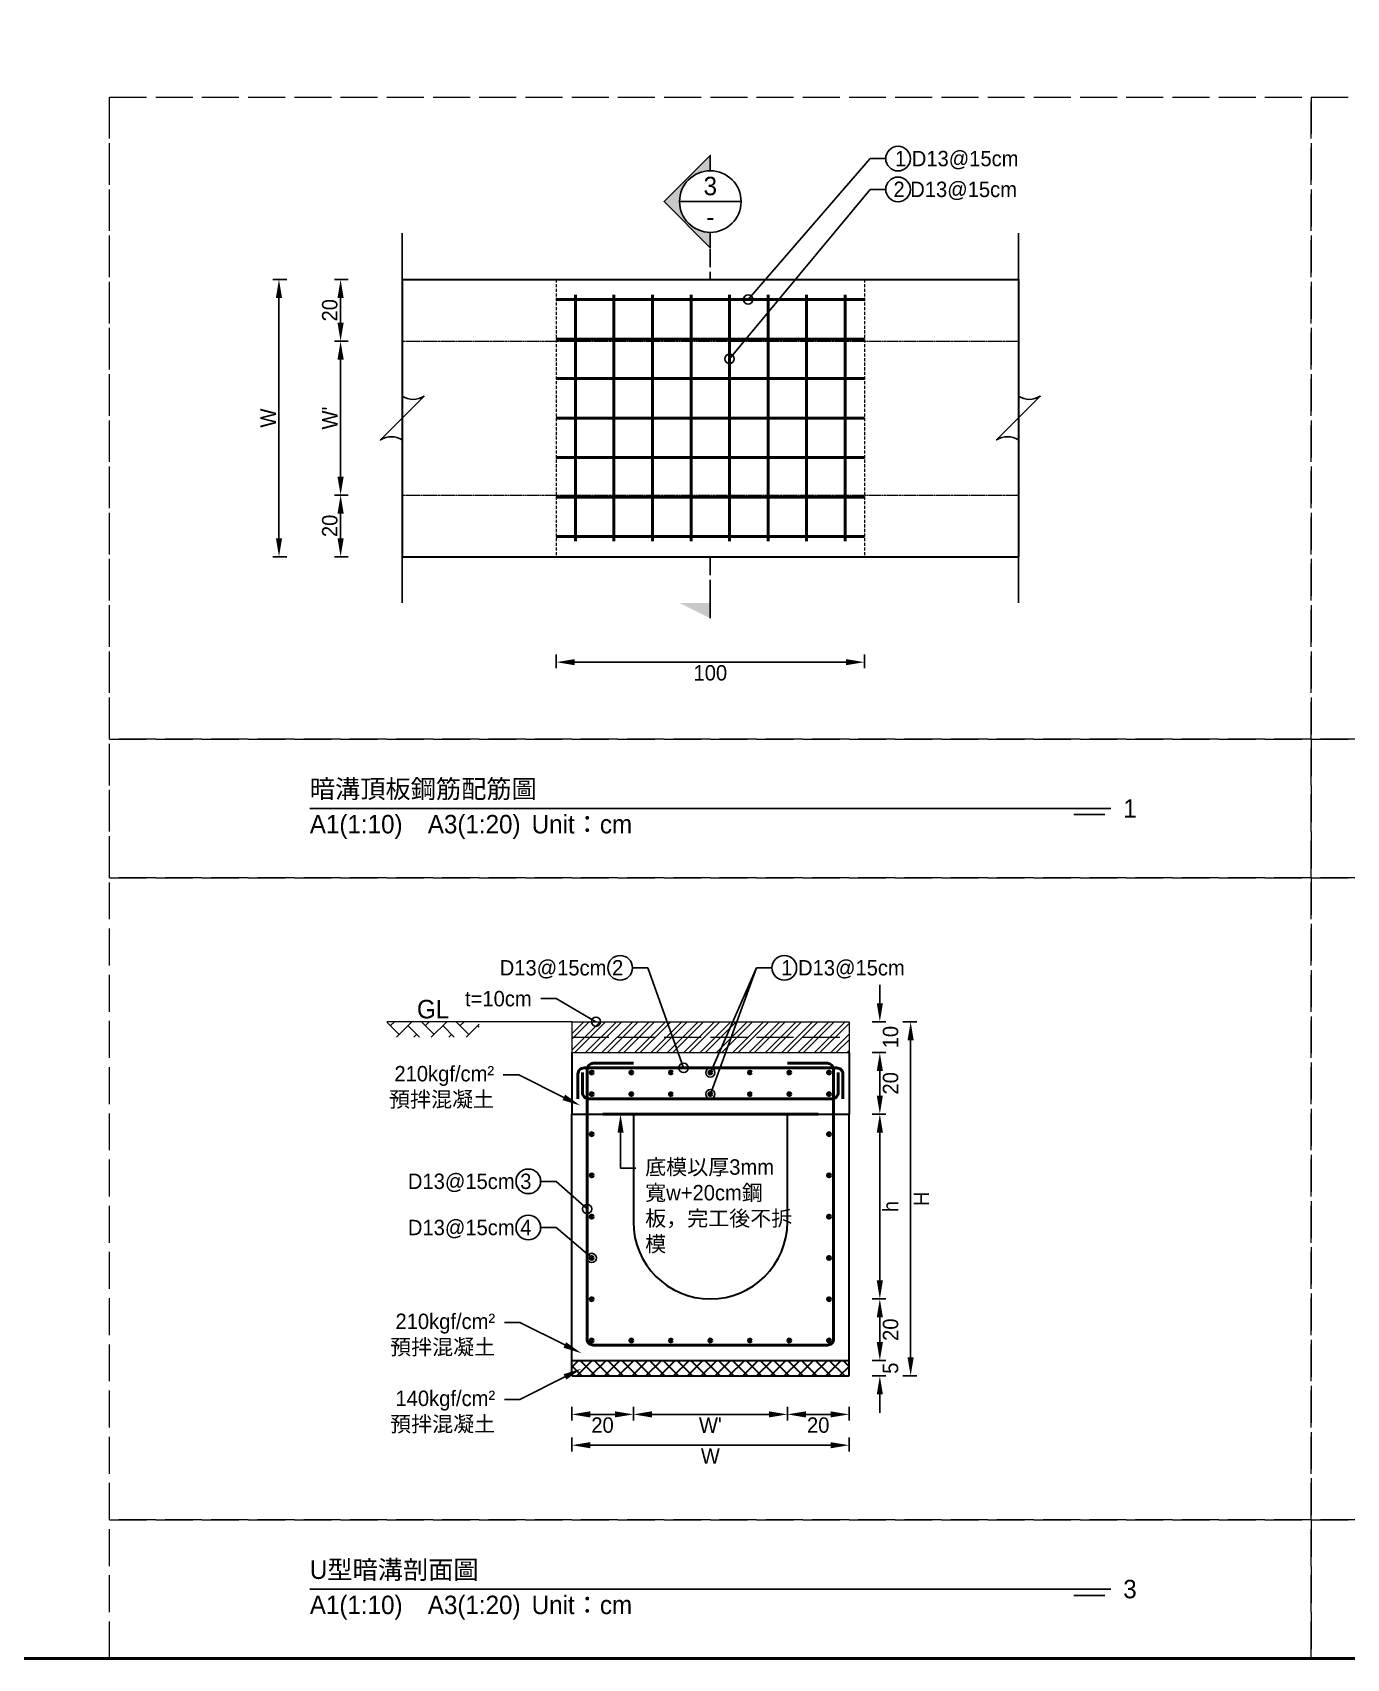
# Model space of a CAD drawing. Extents: x -3420 to 2030, y -3892 to 566.
# Drawn here: x -2565 to -2139, y -2528 to -2000 of the extents above; entities that cross this region are included whole.
import ezdxf
from ezdxf import colors
from ezdxf.entities.mleader import LeaderData, LeaderLine
from ezdxf.math import Vec2, Vec3

# ---------------------------------------------------------------- set-up
doc = ezdxf.new("R2010")
doc.units = 0
doc.header["$MEASUREMENT"] = 0
for name, pattern in [('ACAD_ISO02W100', [15, 12, -3]), ('DASHEDX2', [1.5, 1, -0.5]), ('HIDDEN', [0.375, 0.25, -0.125])]:
    doc.linetypes.add(name, pattern=pattern)
for name, color, linetype, lineweight in [('一、3.基本-變更', 1, 'Continuous', 50), ('二、1.繪圖-既有設施', 8, 'Continuous', 20), ('二、2.繪圖-施作項目', 181, 'Continuous', 30), ('二、4.繪圖-設計鋪面', 40, 'Continuous', 20), ('二、5.繪圖-鋼筋', 60, 'Continuous', 50), ('二、6.繪圖-其他施作項目', 35, 'Continuous', 30)]:
    doc.layers.add(name, color=color, linetype=linetype, lineweight=lineweight)
doc.layers.add('一、4.基本-隱藏', color=9, linetype='ACAD_ISO02W100', lineweight=20, plot=False)
doc.layers.add('三、3.文字-註解文字', color=2, linetype='Continuous')
doc.styles.add('次圖名(詳圖)', font='MS PGothic.ttf', dxfattribs={"height": 6})
doc.styles.add('註解文字(詳圖)', font='MS PGothic.ttf', dxfattribs={"height": 5})
doc.dimstyles.new('註解文字(詳圖)', dxfattribs={"dimtxt": 5, "dimasz": 6, "dimexe": 2, "dimexo": 5, "dimgap": 1, "dimtad": 2, "dimzin": 0, "dimdsep": 46, "dimtxsty": '註解文字(詳圖)', "dimcen": 0.1, "dimclrd": 144, "dimclre": 144, "dimclrt": 256, "dimadec": 0, "dimazin": 0, "dimtfac": 1, "dimtofl": 0, "dimtmove": 0, "dimatfit": 3, "dimfxlon": 1, "dimtolj": 1, "dimtzin": 0, "dimlwd": -1, "dimlwe": -1, "dimarcsym": 1})

# ---------------------------------------------------------------- blocks, each defined once
blk = doc.blocks.new('*D204')
at = {"layer": 'Defpoints', "color": 0, "transparency": 16777216}
for p in [(-2445.015, -2080.25), (-2465.015, -2100.25), (-2445.015, -2100.25)]:
    blk.add_point(p, dxfattribs=at)
at = {"layer": '三、3.文字-註解文字', "color": 144, "transparency": 16777216}
for p, q in [((-2462.515, -2080.25), (-2467.015, -2080.25)), ((-2465.015, -2086.25), (-2465.015, -2094.25)), ((-2462.515, -2100.25), (-2467.015, -2100.25))]:
    blk.add_line(p, q, dxfattribs=at)
for points in [[(-2466.015, -2086.25), (-2464.015, -2086.25), (-2465.015, -2080.25)], [(-2466.015, -2094.25), (-2464.015, -2094.25), (-2465.015, -2100.25)]]:
    blk.add_solid(points, dxfattribs=at)
at = {"layer": '三、3.文字-註解文字', "transparency": 16777216, "insert": (-2468.515, -2090.25), "char_height": 5, "attachment_point": 5, "rotation": 90, "style": '註解文字(詳圖)'}
blk.add_mtext('\\A1;20', dxfattribs=at)
blk = doc.blocks.new('*D205')
at = {"layer": 'Defpoints', "color": 0, "transparency": 16777216}
for p in [(-2445.015, -2100.25), (-2465.015, -2150.25), (-2445.015, -2150.25)]:
    blk.add_point(p, dxfattribs=at)
at = {"layer": '三、3.文字-註解文字', "color": 144, "transparency": 16777216}
for p, q in [((-2462.515, -2100.25), (-2467.015, -2100.25)), ((-2465.015, -2106.25), (-2465.015, -2144.25)), ((-2462.515, -2150.25), (-2467.015, -2150.25))]:
    blk.add_line(p, q, dxfattribs=at)
for points in [[(-2466.015, -2106.25), (-2464.015, -2106.25), (-2465.015, -2100.25)], [(-2466.015, -2144.25), (-2464.015, -2144.25), (-2465.015, -2150.25)]]:
    blk.add_solid(points, dxfattribs=at)
at = {"layer": '三、3.文字-註解文字', "transparency": 16777216, "insert": (-2468.515, -2125.25), "char_height": 5, "attachment_point": 5, "rotation": 90, "style": '註解文字(詳圖)'}
blk.add_mtext("\\A1;{\\fMS PGothic|b0|i0|c128|p34;W}'", dxfattribs=at)
blk = doc.blocks.new('*D206')
at = {"layer": 'Defpoints', "color": 0, "transparency": 16777216}
for p in [(-2445.015, -2150.25), (-2465.015, -2170.25), (-2445.015, -2170.25)]:
    blk.add_point(p, dxfattribs=at)
at = {"layer": '三、3.文字-註解文字', "color": 144, "transparency": 16777216}
for p, q in [((-2462.515, -2150.25), (-2467.015, -2150.25)), ((-2465.015, -2156.25), (-2465.015, -2164.25)), ((-2462.515, -2170.25), (-2467.015, -2170.25))]:
    blk.add_line(p, q, dxfattribs=at)
for points in [[(-2466.015, -2156.25), (-2464.015, -2156.25), (-2465.015, -2150.25)], [(-2466.015, -2164.25), (-2464.015, -2164.25), (-2465.015, -2170.25)]]:
    blk.add_solid(points, dxfattribs=at)
at = {"layer": '三、3.文字-註解文字', "transparency": 16777216, "insert": (-2468.515, -2160.25), "char_height": 5, "attachment_point": 5, "rotation": 90, "style": '註解文字(詳圖)'}
blk.add_mtext('\\A1;20', dxfattribs=at)
blk = doc.blocks.new('_Small')
at = {"color": 0, "linetype": 'ByBlock', "lineweight": -2}
blk.add_circle((0, 0), 0.25, dxfattribs=at)
blk = doc.blocks.new('*D207')
at = {"layer": 'Defpoints', "color": 0, "transparency": 16777216}
for p in [(-2395.015, -2170.25), (-2295.015, -2170.25), (-2295.015, -2204.5)]:
    blk.add_point(p, dxfattribs=at)
at = {"layer": '三、3.文字-註解文字', "color": 144, "transparency": 16777216}
for p, q in [((-2395.015, -2202), (-2395.015, -2206.5)), ((-2389.015, -2204.5), (-2301.015, -2204.5)), ((-2295.015, -2202), (-2295.015, -2206.5))]:
    blk.add_line(p, q, dxfattribs=at)
for points in [[(-2389.015, -2203.5), (-2389.015, -2205.5), (-2395.015, -2204.5)], [(-2301.015, -2203.5), (-2301.015, -2205.5), (-2295.015, -2204.5)]]:
    blk.add_solid(points, dxfattribs=at)
at = {"layer": '三、3.文字-註解文字', "transparency": 16777216, "insert": (-2345.015, -2208), "char_height": 5, "attachment_point": 5, "style": '註解文字(詳圖)'}
blk.add_mtext('\\A1;100', dxfattribs=at)
blk = doc.blocks.new('*D208')
at = {"layer": 'Defpoints', "color": 0, "transparency": 16777216}
for p in [(-2485.015, -2080.25), (-2445.015, -2080.25), (-2445.015, -2170.25)]:
    blk.add_point(p, dxfattribs=at)
at = {"layer": '三、3.文字-註解文字', "color": 144, "transparency": 16777216}
for p, q in [((-2482.515, -2080.25), (-2487.015, -2080.25)), ((-2485.015, -2164.25), (-2485.015, -2086.25)), ((-2482.515, -2170.25), (-2487.015, -2170.25))]:
    blk.add_line(p, q, dxfattribs=at)
for points in [[(-2486.015, -2086.25), (-2484.015, -2086.25), (-2485.015, -2080.25)], [(-2486.015, -2164.25), (-2484.015, -2164.25), (-2485.015, -2170.25)]]:
    blk.add_solid(points, dxfattribs=at)
at = {"layer": '三、3.文字-註解文字', "transparency": 16777216, "insert": (-2488.515, -2125.25), "char_height": 5, "attachment_point": 5, "rotation": 90, "style": '註解文字(詳圖)'}
blk.add_mtext('\\A1;W', dxfattribs=at)
blk = doc.blocks.new('*D209')
at = {"layer": 'Defpoints', "color": 0, "transparency": 16777216}
for p in [(-2300, -2321.25), (-2300, -2331.25), (-2290, -2331.25)]:
    blk.add_point(p, dxfattribs=at)
at = {"layer": '三、3.文字-註解文字', "color": 144, "transparency": 16777216}
for p, q in [((-2290, -2315.25), (-2290, -2309.25)), ((-2292.5, -2321.25), (-2288, -2321.25)), ((-2292.5, -2331.25), (-2288, -2331.25)), ((-2290, -2337.25), (-2290, -2343.25))]:
    blk.add_line(p, q, dxfattribs=at)
for points in [[(-2291, -2315.25), (-2289, -2315.25), (-2290, -2321.25)], [(-2291, -2337.25), (-2289, -2337.25), (-2290, -2331.25)]]:
    blk.add_solid(points, dxfattribs=at)
at = {"layer": '三、3.文字-註解文字', "transparency": 16777216, "insert": (-2286.5, -2326.25), "char_height": 5, "attachment_point": 5, "rotation": 90, "style": '註解文字(詳圖)'}
blk.add_mtext('\\A1;10', dxfattribs=at)
blk = doc.blocks.new('*D210')
at = {"layer": 'Defpoints', "color": 0, "transparency": 16777216}
for p in [(-2300, -2331.25), (-2300, -2351.25), (-2290, -2351.25)]:
    blk.add_point(p, dxfattribs=at)
at = {"layer": '三、3.文字-註解文字', "color": 144, "transparency": 16777216}
for p, q in [((-2292.5, -2331.25), (-2288, -2331.25)), ((-2290, -2337.25), (-2290, -2345.25)), ((-2292.5, -2351.25), (-2288, -2351.25))]:
    blk.add_line(p, q, dxfattribs=at)
for points in [[(-2291, -2337.25), (-2289, -2337.25), (-2290, -2331.25)], [(-2291, -2345.25), (-2289, -2345.25), (-2290, -2351.25)]]:
    blk.add_solid(points, dxfattribs=at)
at = {"layer": '三、3.文字-註解文字', "transparency": 16777216, "insert": (-2286.5, -2341.25), "char_height": 5, "attachment_point": 5, "rotation": 90, "style": '註解文字(詳圖)'}
blk.add_mtext('\\A1;20', dxfattribs=at)
blk = doc.blocks.new('*D211')
at = {"layer": 'Defpoints', "color": 0, "transparency": 16777216}
for p in [(-2300, -2351.25), (-2345, -2411.25), (-2290, -2411.25)]:
    blk.add_point(p, dxfattribs=at)
at = {"layer": '三、3.文字-註解文字', "color": 144, "transparency": 16777216}
for p, q in [((-2292.5, -2351.25), (-2288, -2351.25)), ((-2290, -2357.25), (-2290, -2405.25)), ((-2292.5, -2411.25), (-2288, -2411.25))]:
    blk.add_line(p, q, dxfattribs=at)
for points in [[(-2291, -2357.25), (-2289, -2357.25), (-2290, -2351.25)], [(-2291, -2405.25), (-2289, -2405.25), (-2290, -2411.25)]]:
    blk.add_solid(points, dxfattribs=at)
at = {"layer": '三、3.文字-註解文字', "transparency": 16777216, "insert": (-2286.5, -2381.25), "char_height": 5, "attachment_point": 5, "rotation": 90, "style": '註解文字(詳圖)'}
blk.add_mtext('\\A1;h', dxfattribs=at)
blk = doc.blocks.new('*D212')
at = {"layer": 'Defpoints', "color": 0, "transparency": 16777216}
for p in [(-2345, -2411.25), (-2300, -2431.25), (-2290, -2431.25)]:
    blk.add_point(p, dxfattribs=at)
at = {"layer": '三、3.文字-註解文字', "color": 144, "transparency": 16777216}
for p, q in [((-2292.5, -2411.25), (-2288, -2411.25)), ((-2290, -2417.25), (-2290, -2425.25)), ((-2292.5, -2431.25), (-2288, -2431.25))]:
    blk.add_line(p, q, dxfattribs=at)
for points in [[(-2291, -2417.25), (-2289, -2417.25), (-2290, -2411.25)], [(-2291, -2425.25), (-2289, -2425.25), (-2290, -2431.25)]]:
    blk.add_solid(points, dxfattribs=at)
at = {"layer": '三、3.文字-註解文字', "transparency": 16777216, "insert": (-2286.5, -2421.25), "char_height": 5, "attachment_point": 5, "rotation": 90, "style": '註解文字(詳圖)'}
blk.add_mtext('\\A1;20', dxfattribs=at)
blk = doc.blocks.new('*D213')
at = {"layer": 'Defpoints', "color": 0, "transparency": 16777216}
for p in [(-2300, -2431.25), (-2300, -2436.25), (-2290, -2436.25)]:
    blk.add_point(p, dxfattribs=at)
at = {"layer": '三、3.文字-註解文字', "color": 144, "transparency": 16777216}
for p, q in [((-2290, -2425.25), (-2290, -2419.25)), ((-2292.5, -2431.25), (-2288, -2431.25)), ((-2292.5, -2436.25), (-2288, -2436.25)), ((-2290, -2442.25), (-2290, -2448.25))]:
    blk.add_line(p, q, dxfattribs=at)
for points in [[(-2291, -2425.25), (-2289, -2425.25), (-2290, -2431.25)], [(-2291, -2442.25), (-2289, -2442.25), (-2290, -2436.25)]]:
    blk.add_solid(points, dxfattribs=at)
at = {"layer": '三、3.文字-註解文字', "transparency": 16777216, "insert": (-2286.5, -2433.75), "char_height": 5, "attachment_point": 5, "rotation": 90, "style": '註解文字(詳圖)'}
blk.add_mtext('\\A1;5', dxfattribs=at)
blk = doc.blocks.new('*D214')
at = {"layer": 'Defpoints', "color": 0, "transparency": 16777216}
for p in [(-2300, -2321.25), (-2300, -2436.25), (-2280, -2436.25)]:
    blk.add_point(p, dxfattribs=at)
at = {"layer": '三、3.文字-註解文字', "color": 144, "transparency": 16777216}
for p, q in [((-2282.5, -2321.25), (-2278, -2321.25)), ((-2280, -2327.25), (-2280, -2430.25)), ((-2282.5, -2436.25), (-2278, -2436.25))]:
    blk.add_line(p, q, dxfattribs=at)
for points in [[(-2281, -2327.25), (-2279, -2327.25), (-2280, -2321.25)], [(-2281, -2430.25), (-2279, -2430.25), (-2280, -2436.25)]]:
    blk.add_solid(points, dxfattribs=at)
at = {"layer": '三、3.文字-註解文字', "transparency": 16777216, "insert": (-2276.5, -2378.75), "char_height": 5, "attachment_point": 5, "rotation": 90, "style": '註解文字(詳圖)'}
blk.add_mtext('\\A1;H', dxfattribs=at)
blk = doc.blocks.new('*D215')
at = {"layer": 'Defpoints', "color": 0, "transparency": 16777216}
for p in [(-2390, -2351.25), (-2370, -2351.25), (-2390, -2448.75)]:
    blk.add_point(p, dxfattribs=at)
at = {"layer": '三、3.文字-註解文字', "color": 144, "transparency": 16777216}
for p, q in [((-2390, -2446.25), (-2390, -2450.75)), ((-2376, -2448.75), (-2384, -2448.75)), ((-2370, -2446.25), (-2370, -2450.75))]:
    blk.add_line(p, q, dxfattribs=at)
for points in [[(-2384, -2447.75), (-2384, -2449.75), (-2390, -2448.75)], [(-2376, -2447.75), (-2376, -2449.75), (-2370, -2448.75)]]:
    blk.add_solid(points, dxfattribs=at)
at = {"layer": '三、3.文字-註解文字', "transparency": 16777216, "insert": (-2380, -2452.25), "char_height": 5, "attachment_point": 5, "style": '註解文字(詳圖)'}
blk.add_mtext('\\A1;20', dxfattribs=at)
blk = doc.blocks.new('*D216')
at = {"layer": 'Defpoints', "color": 0, "transparency": 16777216}
for p in [(-2370, -2351.25), (-2320, -2351.25), (-2320, -2448.75)]:
    blk.add_point(p, dxfattribs=at)
at = {"layer": '三、3.文字-註解文字', "color": 144, "transparency": 16777216}
for p, q in [((-2370, -2446.25), (-2370, -2450.75)), ((-2364, -2448.75), (-2326, -2448.75)), ((-2320, -2446.25), (-2320, -2450.75))]:
    blk.add_line(p, q, dxfattribs=at)
for points in [[(-2364, -2447.75), (-2364, -2449.75), (-2370, -2448.75)], [(-2326, -2447.75), (-2326, -2449.75), (-2320, -2448.75)]]:
    blk.add_solid(points, dxfattribs=at)
at = {"layer": '三、3.文字-註解文字', "transparency": 16777216, "insert": (-2345, -2452.25), "char_height": 5, "attachment_point": 5, "style": '註解文字(詳圖)'}
blk.add_mtext("\\A1;W'", dxfattribs=at)
blk = doc.blocks.new('*D217')
at = {"layer": 'Defpoints', "color": 0, "transparency": 16777216}
for p in [(-2320, -2351.25), (-2300, -2351.25), (-2300, -2448.75)]:
    blk.add_point(p, dxfattribs=at)
at = {"layer": '三、3.文字-註解文字', "color": 144, "transparency": 16777216}
for p, q in [((-2320, -2446.25), (-2320, -2450.75)), ((-2314, -2448.75), (-2306, -2448.75)), ((-2300, -2446.25), (-2300, -2450.75))]:
    blk.add_line(p, q, dxfattribs=at)
for points in [[(-2314, -2447.75), (-2314, -2449.75), (-2320, -2448.75)], [(-2306, -2447.75), (-2306, -2449.75), (-2300, -2448.75)]]:
    blk.add_solid(points, dxfattribs=at)
at = {"layer": '三、3.文字-註解文字', "transparency": 16777216, "insert": (-2310, -2452.25), "char_height": 5, "attachment_point": 5, "style": '註解文字(詳圖)'}
blk.add_mtext('\\A1;20', dxfattribs=at)
blk = doc.blocks.new('*D218')
at = {"layer": 'Defpoints', "color": 0, "transparency": 16777216}
for p in [(-2390, -2436.25), (-2300, -2436.25), (-2300, -2458.75)]:
    blk.add_point(p, dxfattribs=at)
at = {"layer": '三、3.文字-註解文字', "color": 144, "transparency": 16777216}
for p, q in [((-2390, -2456.25), (-2390, -2460.75)), ((-2384, -2458.75), (-2306, -2458.75)), ((-2300, -2456.25), (-2300, -2460.75))]:
    blk.add_line(p, q, dxfattribs=at)
for points in [[(-2384, -2457.75), (-2384, -2459.75), (-2390, -2458.75)], [(-2306, -2457.75), (-2306, -2459.75), (-2300, -2458.75)]]:
    blk.add_solid(points, dxfattribs=at)
at = {"layer": '三、3.文字-註解文字', "transparency": 16777216, "insert": (-2345, -2462.25), "char_height": 5, "attachment_point": 5, "style": '註解文字(詳圖)'}
blk.add_mtext('\\A1;W', dxfattribs=at)

msp = doc.modelspace()

# ---------------------------------------------------------------- hatches: boundary and pattern name
at = {"layer": '三、3.文字-註解文字'}
h = msp.add_hatch(color=256, dxfattribs=at)
h.dxf.hatch_style = 1
h.paths.add_polyline_path([(-2345.015, -2039.943), (-2360.015, -2054.943), (-2345.015, -2069.943), (-2345.015, -2064.943, -0.4142136), (-2355.015, -2054.943, -0.4142136), (-2345.015, -2044.943)])
h = msp.add_hatch(color=256, dxfattribs=at)
h.dxf.hatch_style = 1
h.paths.add_polyline_path([(-2355.015, -2185.25), (-2345.015, -2190.25), (-2345.015, -2185.25)])
at = {"layer": '二、2.繪圖-施作項目'}
h = msp.add_hatch(dxfattribs=at)
h.set_pattern_fill('ANSI37', color=256)
h.set_pattern_definition([(45, (-1401.9625, -2087.4498), (-2.245064, 2.245064), []), (135, (-1401.9625, -2087.4498), (-2.245064, -2.245064), [])])
h.paths.add_polyline_path([(-2390, -2431.25), (-2390, -2436.25), (-2300, -2436.25), (-2300, -2431.25)])
at = {"layer": '二、4.繪圖-設計鋪面'}
h = msp.add_hatch(dxfattribs=at)
h.set_pattern_fill('AR-HBONE', color=256)
h.set_pattern_definition([(45, (-1770, -2051), (0, 5.656854), [12, -4]), (135, (-1767.1716, -2048.1716), (4e-16, 5.656854), [12, -4])])
h.paths.add_polyline_path([(-2420, -2321.25), (-2450, -2321.25), (-2450, -2326.25), (-2420, -2326.25)])
h = msp.add_hatch(dxfattribs=at)
h.set_pattern_fill('ANSI32', color=256, scale=10)
h.set_pattern_definition([(45, (-4519.2814, -2078.5645), (-2.6516504, 2.6516504), []), (45, (-4517.5136, -2078.5645), (-2.6516504, 2.6516504), [])])
h.paths.add_polyline_path([(-2300, -2321.25), (-2390, -2321.25), (-2390, -2326.25), (-2300, -2326.25)])
h.paths.add_polyline_path([(-2300, -2326.25), (-2390, -2326.25), (-2390, -2331.25), (-2300, -2331.25)])
at = {"layer": '二、5.繪圖-鋼筋'}
h = msp.add_hatch(color=256, dxfattribs=at)
h.dxf.hatch_style = 1
h.paths.add_polyline_path([(-2383, -2337.75, 1), (-2384, -2337.75, 1)])
h = msp.add_hatch(color=256, dxfattribs=at)
h.dxf.hatch_style = 1
h.paths.add_polyline_path([(-2370.17, -2337.75, 1), (-2371.17, -2337.75, 1)])
h = msp.add_hatch(color=256, dxfattribs=at)
h.dxf.hatch_style = 1
h.paths.add_polyline_path([(-2357.34, -2337.75, 1), (-2358.34, -2337.75, 1)])
h = msp.add_hatch(color=256, dxfattribs=at)
h.dxf.hatch_style = 1
h.paths.add_polyline_path([(-2344.5, -2337.75, 1), (-2345.5, -2337.75, 1)])
h = msp.add_hatch(color=256, dxfattribs=at)
h.dxf.hatch_style = 1
h.paths.add_polyline_path([(-2331.68, -2337.75, 1), (-2332.68, -2337.75, 1)])
h = msp.add_hatch(color=256, dxfattribs=at)
h.dxf.hatch_style = 1
h.paths.add_polyline_path([(-2318.85, -2337.75, 1), (-2319.85, -2337.75, 1)])
h = msp.add_hatch(color=256, dxfattribs=at)
h.dxf.hatch_style = 1
h.paths.add_polyline_path([(-2306, -2337.75, 1), (-2307, -2337.75, 1)])
h = msp.add_hatch(color=256, dxfattribs=at)
h.dxf.hatch_style = 1
h.paths.add_polyline_path([(-2383, -2344.75, 1), (-2384, -2344.75, 1)])
h = msp.add_hatch(color=256, dxfattribs=at)
h.dxf.hatch_style = 1
h.paths.add_polyline_path([(-2370.17, -2344.75, 1), (-2371.17, -2344.75, 1)])
h = msp.add_hatch(color=256, dxfattribs=at)
h.dxf.hatch_style = 1
h.paths.add_polyline_path([(-2357.34, -2344.75, 1), (-2358.34, -2344.75, 1)])
h = msp.add_hatch(color=256, dxfattribs=at)
h.dxf.hatch_style = 1
h.paths.add_polyline_path([(-2344.5, -2344.75, 1), (-2345.5, -2344.75, 1)])
h = msp.add_hatch(color=256, dxfattribs=at)
h.dxf.hatch_style = 1
h.paths.add_polyline_path([(-2331.68, -2344.75, 1), (-2332.68, -2344.75, 1)])
h = msp.add_hatch(color=256, dxfattribs=at)
h.dxf.hatch_style = 1
h.paths.add_polyline_path([(-2318.85, -2344.75, 1), (-2319.85, -2344.75, 1)])
h = msp.add_hatch(color=256, dxfattribs=at)
h.dxf.hatch_style = 1
h.paths.add_polyline_path([(-2306, -2344.75, 1), (-2307, -2344.75, 1)])
h = msp.add_hatch(color=256, dxfattribs=at)
h.dxf.hatch_style = 1
h.paths.add_polyline_path([(-2383, -2357.75, 1), (-2384, -2357.75, 1)])
h = msp.add_hatch(color=256, dxfattribs=at)
h.dxf.hatch_style = 1
h.paths.add_polyline_path([(-2306, -2357.75, 1), (-2307, -2357.75, 1)])
h = msp.add_hatch(color=256, dxfattribs=at)
h.dxf.hatch_style = 1
h.paths.add_polyline_path([(-2383, -2371.15, 1), (-2384, -2371.15, 1)])
h = msp.add_hatch(color=256, dxfattribs=at)
h.dxf.hatch_style = 1
h.paths.add_polyline_path([(-2306, -2371.15, 1), (-2307, -2371.15, 1)])
h = msp.add_hatch(color=256, dxfattribs=at)
h.dxf.hatch_style = 1
h.paths.add_polyline_path([(-2383, -2384.55, 1), (-2384, -2384.55, 1)])
h = msp.add_hatch(color=256, dxfattribs=at)
h.dxf.hatch_style = 1
h.paths.add_polyline_path([(-2306, -2384.55, 1), (-2307, -2384.55, 1)])
h = msp.add_hatch(color=256, dxfattribs=at)
h.dxf.hatch_style = 1
h.paths.add_polyline_path([(-2383, -2397.95, 1), (-2384, -2397.95, 1)])
h = msp.add_hatch(color=256, dxfattribs=at)
h.dxf.hatch_style = 1
h.paths.add_polyline_path([(-2306, -2397.95, 1), (-2307, -2397.95, 1)])
h = msp.add_hatch(color=256, dxfattribs=at)
h.dxf.hatch_style = 1
h.paths.add_polyline_path([(-2383, -2411.35, 1), (-2384, -2411.35, 1)])
h = msp.add_hatch(color=256, dxfattribs=at)
h.dxf.hatch_style = 1
h.paths.add_polyline_path([(-2306, -2411.35, 1), (-2307, -2411.35, 1)])
h = msp.add_hatch(color=256, dxfattribs=at)
h.dxf.hatch_style = 1
h.paths.add_polyline_path([(-2383, -2424.75, 1), (-2384, -2424.75, 1)])
h = msp.add_hatch(color=256, dxfattribs=at)
h.dxf.hatch_style = 1
h.paths.add_polyline_path([(-2370.17, -2424.75, 1), (-2371.17, -2424.75, 1)])
h = msp.add_hatch(color=256, dxfattribs=at)
h.dxf.hatch_style = 1
h.paths.add_polyline_path([(-2357.34, -2424.75, 1), (-2358.34, -2424.75, 1)])
h = msp.add_hatch(color=256, dxfattribs=at)
h.dxf.hatch_style = 1
h.paths.add_polyline_path([(-2344.5, -2424.75, 1), (-2345.5, -2424.75, 1)])
h = msp.add_hatch(color=256, dxfattribs=at)
h.dxf.hatch_style = 1
h.paths.add_polyline_path([(-2331.68, -2424.75, 1), (-2332.68, -2424.75, 1)])
h = msp.add_hatch(color=256, dxfattribs=at)
h.dxf.hatch_style = 1
h.paths.add_polyline_path([(-2318.85, -2424.75, 1), (-2319.85, -2424.75, 1)])
h = msp.add_hatch(color=256, dxfattribs=at)
h.dxf.hatch_style = 1
h.paths.add_polyline_path([(-2306, -2424.75, 1), (-2307, -2424.75, 1)])

# ---------------------------------------------------------------- linework, layer by layer
at = {"layer": '一、3.基本-變更'}
msp.add_lwpolyline([(-3420, -1414), (0, -1414), (0, -2528), (-3420, -2528)], close=True, dxfattribs=at)
at = {"layer": '一、4.基本-隱藏'}
for points in [[(-2540, -2021), (-1760, -2021), (-1760, -2528), (-2540, -2528)], [(-2540, -2021), (-2150, -2021), (-2150, -2229.5), (-2540, -2229.5)], [(-2150, -2021), (-1850, -2021), (-1850, -2229.5), (-2150, -2229.5)], [(-2540, -2229.5), (-2150, -2229.5), (-2150, -2274.5), (-2540, -2274.5)], [(-2150, -2229.5), (-1850, -2229.5), (-1850, -2274.5), (-2150, -2274.5)], [(-2540, -2274.5), (-2150, -2274.5), (-2150, -2483), (-2540, -2483)], [(-2150, -2274.5), (-1850, -2274.5), (-1850, -2483), (-2150, -2483)], [(-2540, -2483), (-2150, -2483), (-2150, -2528), (-2540, -2528)], [(-2150, -2483), (-1850, -2483), (-1850, -2528), (-2150, -2528)]]:
    msp.add_lwpolyline(points, close=True, dxfattribs=at)
msp.add_lwpolyline([(-2540, -2528), (-1760, -2528)], dxfattribs=at)
at = {"layer": '三、3.文字-註解文字'}
for points in [[(-2345.015, -2044.943), (-2345.015, -2039.943), (-2360.015, -2054.943), (-2345.015, -2069.943), (-2345.015, -2064.943)], [(-2355.015, -2054.943), (-2335.015, -2054.943)], [(-2345.015, -2190.25), (-2345.015, -2180.25)], [(-2475, -2252), (-2215, -2252)], [(-2217, -2254), (-2227, -2254)], [(-2475, -2505.5), (-2215, -2505.5)], [(-2217, -2507.5), (-2227, -2507.5)]]:
    msp.add_lwpolyline(points, dxfattribs=at)
for points in [[(-2445.015, -2185.25), (-2445.015, -2132.321, 0.2828427), (-2452.086, -2132.321), (-2437.944, -2118.179, -0.2828427), (-2445.015, -2118.179), (-2445.015, -2065.25)], [(-2245.015, -2185.25), (-2245.015, -2132.321, 0.2828427), (-2252.086, -2132.321), (-2237.944, -2118.179, -0.2828427), (-2245.015, -2118.179), (-2245.015, -2065.25)]]:
    msp.add_lwpolyline(points, format="xyb", dxfattribs=at)
at = {"layer": '三、3.文字-註解文字', "linetype": 'ACAD_ISO02W100', "ltscale": 0.5}
for points in [[(-2345.015, -2070.25), (-2345.015, -2080.25)], [(-2345.015, -2170.25), (-2345.015, -2180.25)]]:
    msp.add_lwpolyline(points, dxfattribs=at)
at = {"layer": '三、3.文字-註解文字'}
for centre, radius in [((-2284.085, -2041), 4), ((-2345.015, -2054.943), 10), ((-2284.085, -2051), 4), ((-2374.282, -2303.75), 4), ((-2321, -2303.75), 4), ((-2404.082, -2373.075), 4), ((-2404.082, -2388.075), 4)]:
    msp.add_circle(centre, radius, dxfattribs=at)
at = {"layer": '二、1.繪圖-既有設施', "linetype": 'DASHEDX2'}
for points in [[(-2395.015, -2080.25), (-2395.015, -2170.25)], [(-2295.015, -2080.25), (-2295.015, -2170.25)]]:
    msp.add_lwpolyline(points, dxfattribs=at)
at = {"layer": '二、1.繪圖-既有設施', "linetype": 'HIDDEN'}
for points in [[(-2445.015, -2100.25), (-2245.015, -2100.25)], [(-2445.015, -2150.25), (-2245.015, -2150.25)]]:
    msp.add_lwpolyline(points, dxfattribs=at)
at = {"layer": '二、2.繪圖-施作項目'}
for points in [[(-2445.015, -2080.25), (-2245.015, -2080.25)], [(-2445.015, -2080.25), (-2445.015, -2170.25)], [(-2245.015, -2080.25), (-2245.015, -2170.25)], [(-2445.015, -2170.25), (-2245.015, -2170.25)], [(-2390, -2331.25), (-2390, -2351.25)], [(-2300, -2331.25), (-2300, -2351.25)], [(-2390, -2351.25), (-2300, -2351.25)], [(-2390, -2351.25), (-2300, -2351.25)], [(-2390, -2436.25), (-2390, -2351.25)], [(-2300, -2436.25), (-2300, -2351.25)], [(-2390, -2431.25), (-2300, -2431.25)], [(-2390, -2436.25), (-2300, -2436.25)]]:
    msp.add_lwpolyline(points, dxfattribs=at)
msp.add_lwpolyline([(-2370, -2351.25), (-2370, -2386.25, 1), (-2320, -2386.25), (-2320, -2351.25)], format="xyb", dxfattribs=at)
at = {"layer": '二、4.繪圖-設計鋪面'}
for points in [[(-2390, -2321.25), (-2450, -2321.25)], [(-2390, -2321.25), (-2300, -2321.25)], [(-2390, -2321.25), (-2390, -2331.25)], [(-2300, -2321.25), (-2300, -2331.25)], [(-2390, -2331.25), (-2300, -2331.25)]]:
    msp.add_lwpolyline(points, dxfattribs=at)
at = {"layer": '二、4.繪圖-設計鋪面', "linetype": 'ACAD_ISO02W100'}
msp.add_lwpolyline([(-2390, -2326.25), (-2300, -2326.25)], dxfattribs=at)
at = {"layer": '二、5.繪圖-鋼筋'}
for points in [[(-2388.78, -2085.25), (-2388.78, -2165.25)], [(-2376.28, -2085.25), (-2376.28, -2165.25)], [(-2363.78, -2085.25), (-2363.78, -2165.25)], [(-2351.28, -2085.25), (-2351.28, -2165.25)], [(-2338.78, -2085.25), (-2338.78, -2165.25)], [(-2326.28, -2085.25), (-2326.28, -2165.25)], [(-2313.78, -2085.25), (-2313.78, -2165.25)], [(-2301.28, -2085.25), (-2301.28, -2165.25)], [(-2395.015, -2086.75), (-2295.015, -2086.75)], [(-2395.015, -2099.6), (-2295.015, -2099.6)], [(-2395.015, -2112.43), (-2295.015, -2112.43)], [(-2395.015, -2125.26), (-2295.015, -2125.26)], [(-2395.015, -2138.09), (-2295.015, -2138.09)], [(-2395.015, -2150.92), (-2295.015, -2150.92)], [(-2395.015, -2163.75), (-2295.015, -2163.75)]]:
    msp.add_lwpolyline(points, dxfattribs=at)
for points in [[(-2388, -2346.25), (-2388, -2338.25, -0.4142136), (-2386, -2336.25), (-2304, -2336.25, -0.4142136), (-2302, -2338.25), (-2302, -2346.25)], [(-2386.5, -2337.75), (-2386.5, -2344.25, 0.4142136), (-2384.5, -2346.25), (-2305.5, -2346.25, 0.4142136), (-2303.5, -2344.25), (-2303.5, -2337.75)], [(-2385, -2351.25), (-2385, -2336.75, -0.4142136), (-2383, -2334.75), (-2370, -2334.75)], [(-2320, -2334.75), (-2307, -2334.75, -0.4142136), (-2305, -2336.75), (-2305, -2351.25)], [(-2305, -2351.25), (-2305, -2424.25, -0.4142136), (-2307, -2426.25), (-2383, -2426.25, -0.4142136), (-2385, -2424.25), (-2385, -2351.25)]]:
    msp.add_lwpolyline(points, format="xyb", dxfattribs=at)
for centre in [(-2383.5, -2337.75), (-2370.67, -2337.75), (-2357.84, -2337.75), (-2345, -2337.75), (-2332.18, -2337.75), (-2319.35, -2337.75), (-2306.5, -2337.75), (-2383.5, -2344.75), (-2370.67, -2344.75), (-2357.84, -2344.75), (-2345, -2344.75), (-2332.18, -2344.75), (-2319.35, -2344.75), (-2306.5, -2344.75), (-2383.5, -2357.75), (-2306.5, -2357.75), (-2383.5, -2371.15), (-2306.5, -2371.15), (-2383.5, -2384.55), (-2306.5, -2384.55), (-2383.5, -2397.95), (-2306.5, -2397.95), (-2383.5, -2411.35), (-2306.5, -2411.35), (-2383.5, -2424.75), (-2370.67, -2424.75), (-2357.84, -2424.75), (-2345, -2424.75), (-2332.18, -2424.75), (-2319.35, -2424.75), (-2306.5, -2424.75)]:
    msp.add_circle(centre, 0.5, dxfattribs=at)
at = {"layer": '二、6.繪圖-其他施作項目', "const_width": 1}
msp.add_lwpolyline([(-2380, -2351.25), (-2310, -2351.25)], dxfattribs=at)

# ---------------------------------------------------------------- texts
at = {"layer": '三、3.文字-註解文字', "char_height": 6}
for s, width, gutter_width, insert, attachment_point, style in [('3', 6.60394, 25, (-2345.015, -2049.943), 5, '註解文字(詳圖)'), ('-', 6.60394, 25, (-2345.015, -2059.943), 5, '註解文字(詳圖)'), ('暗{\\fMS PGothic|b0|i0|c128|p34;溝頂板鋼筋配筋圖}', 80.77209, 15, (-2475, -2246), 4, '次圖名(詳圖)'), ('1', 3, 15, (-2211, -2252), 4, '次圖名(詳圖)'), ('A1(1:10)\u3000A3(1:20){\\fMS PGothic|b0|i0|c128|p34;^IUnit：cm}', 136.03259, 15, (-2475, -2258), 4, '次圖名(詳圖)'), ('U型{\\fMS PGothic|b0|i0|c128|p34;暗溝剖面圖}', 134.12151, 15, (-2475, -2499.5), 4, '次圖名(詳圖)'), ('3', 3, 15, (-2211, -2505.5), 4, '次圖名(詳圖)'), ('A1(1:10)\u3000A3(1:20){\\fMS PGothic|b0|i0|c128|p34;^IUnit：cm}', 136.03259, 15, (-2475, -2511.5), 4, '次圖名(詳圖)')]:
    msp.add_mtext_dynamic_manual_height_columns(s, width=width, gutter_width=gutter_width, heights=[0], dxfattribs=dict(at, insert=insert, attachment_point=attachment_point, style=style))
at = {"layer": '二、4.繪圖-設計鋪面', "insert": (-2435, -2320.25), "char_height": 6, "attachment_point": 8, "style": '註解文字(詳圖)'}
msp.add_mtext_dynamic_manual_height_columns('{\\fMS PGothic|b0|i0|c128|p34;GL}', width=10.17412, gutter_width=30, heights=[0], dxfattribs=at)

# ---------------------------------------------------------------- dimensions: what is measured, and where the dimension line sits
at = {"layer": '三、3.文字-註解文字'}
for base, p1, p2, text, picture, middle in [((-2485.015, -2080.25), (-2445.015, -2170.25), (-2445.015, -2080.25), 'W', '*D208', (-2488.515, -2125.25)), ((-2465.015, -2100.25), (-2445.015, -2080.25), (-2445.015, -2100.25), '20', '*D204', (-2468.515, -2090.25)), ((-2465.015, -2150.25), (-2445.015, -2100.25), (-2445.015, -2150.25), "{\\fMS PGothic|b0|i0|c128|p34;W}'", '*D205', (-2468.515, -2125.25)), ((-2465.015, -2170.25), (-2445.015, -2150.25), (-2445.015, -2170.25), '20', '*D206', (-2468.515, -2160.25)), ((-2290, -2331.25), (-2300, -2321.25), (-2300, -2331.25), '10', '*D209', (-2286.5, -2326.25)), ((-2280, -2436.25), (-2300, -2321.25), (-2300, -2436.25), 'H', '*D214', (-2276.5, -2378.75)), ((-2290, -2351.25), (-2300, -2331.25), (-2300, -2351.25), '20', '*D210', (-2286.5, -2341.25)), ((-2290, -2411.25), (-2300, -2351.25), (-2345, -2411.25), 'h', '*D211', (-2286.5, -2381.25)), ((-2290, -2431.25), (-2345, -2411.25), (-2300, -2431.25), '20', '*D212', (-2286.5, -2421.25)), ((-2290, -2436.25), (-2300, -2431.25), (-2300, -2436.25), '5', '*D213', (-2286.5, -2433.75))]:
    dim = msp.add_linear_dim(base=base, p1=p1, p2=p2, angle=90, text=text, dimstyle='註解文字(詳圖)', dxfattribs=at)
    dim.commit()
    dim.dimension.update_dxf_attribs({"geometry": picture, "text_midpoint": middle})
for base, p1, p2, text, picture, middle in [((-2295.015, -2204.5), (-2395.015, -2170.25), (-2295.015, -2170.25), '100', '*D207', (-2345.015, -2208)), ((-2390, -2448.75), (-2370, -2351.25), (-2390, -2351.25), '20', '*D215', (-2380, -2452.25)), ((-2320, -2448.75), (-2370, -2351.25), (-2320, -2351.25), "W'", '*D216', (-2345, -2452.25)), ((-2300, -2448.75), (-2320, -2351.25), (-2300, -2351.25), '20', '*D217', (-2310, -2452.25)), ((-2300, -2458.75), (-2390, -2436.25), (-2300, -2436.25), 'W', '*D218', (-2345, -2462.25))]:
    dim = msp.add_linear_dim(base=base, p1=p1, p2=p2, text=text, dimstyle='註解文字(詳圖)', dxfattribs=at)
    dim.commit()
    dim.dimension.update_dxf_attribs({"geometry": picture, "text_midpoint": middle})

# ---------------------------------------------------------------- leaders
ml = msp.add_multileader_mtext('Standard', dxfattribs=at)
ml.set_content('{\\fMS PGothic|b0|i0|c128|p34;1 }D13@15cm', color=256, style='註解文字(詳圖)')
ml.set_leader_properties(color=144, linetype='ByLayer', lineweight=-1)
ml.set_arrow_properties(name='SMALL')
ml.build(insert=Vec2(0, 0))
ml.multileader.update_dxf_attribs({"dogleg_length": 5, "arrow_head_size": 6})
ctx = ml.context
ctx.base_point, ctx.char_height, ctx.arrow_head_size, ctx.landing_gap_size, ctx.plane_origin = Vec3(-2288.085, -2041), 5, 6, 3, Vec3(-2330.71, -2088.835)
notes = []
notes.append((ctx, [(0, (1, 1, 0), (-2293.085, -2041), (1, 0), 5, [(0, [(-2332.743, -2086.75)], 0, [])])]))
ctx.mtext.insert, ctx.mtext.flow_direction = Vec3(-2285.085, -2038.486), 5
ml = msp.add_multileader_mtext('Standard', dxfattribs=at)
ml.set_content('{\\fMS PGothic|b0|i0|c128|p34;2 }D13@15cm', color=256, style='註解文字(詳圖)')
ml.set_leader_properties(color=144, linetype='ByLayer', lineweight=-1)
ml.set_arrow_properties(name='SMALL')
ml.build(insert=Vec2(0, 0))
ml.multileader.update_dxf_attribs({"dogleg_length": 5, "arrow_head_size": 6})
ctx = ml.context
ctx.base_point, ctx.char_height, ctx.arrow_head_size, ctx.landing_gap_size, ctx.plane_origin = Vec3(-2288.085, -2051), 5, 6, 2.5, Vec3(-2330.71, -2098.835)
notes.append((ctx, [(0, (1, 1, 0), (-2293.085, -2051), (1, 0), 5, [(0, [(-2338.78, -2106.015)], 0, [])])]))
ctx.mtext.insert, ctx.mtext.flow_direction = Vec3(-2285.585, -2048.486), 5
ml = msp.add_multileader_mtext('Standard', dxfattribs=at)
ml.set_content('{\\fMS PGothic|b0|i0|c128|p34;D13@15cm }2', color=256, style='註解文字(詳圖)')
ml.set_leader_properties(color=144, linetype='ByLayer', lineweight=-1)
ml.set_arrow_properties(name='SMALL')
ml.build(insert=Vec2(0, 0))
ml.multileader.update_dxf_attribs({"dogleg_length": 5, "arrow_head_size": 6})
ctx = ml.context
ctx.base_point, ctx.char_height, ctx.arrow_head_size, ctx.landing_gap_size, ctx.plane_origin = Vec3(-2414.378, -2303.75), 5, 6, 3, Vec3(-2464.213, -2351.585)
ctx.text_align_type = 2
notes.append((ctx, [(1, (1, 1, 0), (-2365.282, -2303.75), (-1, 0), 5, [(0, [(-2353.7, -2336.25)], 0, [])])]))
ctx.mtext.insert, ctx.mtext.alignment, ctx.mtext.flow_direction = Vec3(-2373.282, -2301.236), 3, 5
ml = msp.add_multileader_mtext('Standard', dxfattribs=at)
ml.set_content('{\\fMS PGothic|b0|i0|c128|p34;1 }D13@15cm', color=256, style='註解文字(詳圖)')
ml.set_leader_properties(color=144, linetype='ByLayer', lineweight=-1)
ml.set_arrow_properties(name='SMALL')
ml.build(insert=Vec2(0, 0))
ml.multileader.update_dxf_attribs({"dogleg_length": 5, "arrow_head_size": 6})
ctx = ml.context
ctx.base_point, ctx.char_height, ctx.arrow_head_size, ctx.landing_gap_size, ctx.plane_origin = Vec3(-2325, -2303.75), 5, 6, 3, Vec3(-2367.625, -2351.585)
notes.append((ctx, [(0, (1, 1, 0), (-2330, -2303.75), (1, 0), 5, [(0, [(-2345, -2337.75)], 0, [])])]))
ctx.mtext.insert, ctx.mtext.flow_direction = Vec3(-2322, -2301.236), 5
ml = msp.add_multileader_mtext('Standard', dxfattribs=at)
ml.set_content(' ', color=256, style='註解文字(詳圖)')
ml.set_leader_properties(color=144, linetype='ByLayer', lineweight=-1)
ml.set_arrow_properties(name='SMALL')
ml.build(insert=Vec2(0, 0))
ml.multileader.update_dxf_attribs({"dogleg_length": 5, "arrow_head_size": 6})
ctx = ml.context
ctx.base_point, ctx.char_height, ctx.arrow_head_size, ctx.landing_gap_size, ctx.plane_origin = Vec3(-2325, -2303.75), 5, 6, 3, Vec3(-2367.625, -2361.585)
notes.append((ctx, [(0, (1, 1, 0), (-2330, -2303.75), (1, 0), 5, [(0, [(-2345, -2344.75)], 0, [])])]))
ctx.mtext.insert, ctx.mtext.flow_direction = Vec3(-2322, -2301.25), 5
ml = msp.add_multileader_mtext('Standard', dxfattribs=at)
ml.set_content('{\\fMS PGothic|b0|i0|c128|p34;t=}10{\\fMS PGothic|b0|i0|c128|p34;cm}', color=256, style='註解文字(詳圖)')
ml.set_leader_properties(color=144, linetype='ByLayer', lineweight=-1)
ml.set_arrow_properties(name='SMALL')
ml.build(insert=Vec2(0, 0))
ml.multileader.update_dxf_attribs({"dogleg_length": 5, "arrow_head_size": 6})
ctx = ml.context
ctx.base_point, ctx.char_height, ctx.arrow_head_size, ctx.landing_gap_size, ctx.plane_origin = Vec3(-2428.017, -2313.75), 5, 6, 3, Vec3(-2492.637, -2340.085)
ctx.text_align_type = 2
notes.append((ctx, [(1, (1, 1, 0), (-2395, -2313.75), (-1, 0), 5, [(0, [(-2382.124, -2321.25)], 0, [])])]))
ctx.mtext.insert, ctx.mtext.alignment, ctx.mtext.flow_direction = Vec3(-2403, -2311.25), 3, 5
ml = msp.add_multileader_mtext('Standard', dxfattribs=at)
ml.set_content('{\\fMS PGothic|b0|i0|c128|p34;210kgf/cm²}\\P預拌{\\fMS PGothic|b0|i0|c128|p34;混凝土}', color=256, style='註解文字(詳圖)')
ml.set_leader_properties(color=144, linetype='ByLayer', lineweight=-1)
ml.build(insert=Vec2(0, 0))
ml.multileader.update_dxf_attribs({"dogleg_length": 5, "arrow_head_size": 6})
ctx = ml.context
ctx.base_point, ctx.char_height, ctx.arrow_head_size, ctx.landing_gap_size, ctx.plane_origin = Vec3(-2453.597, -2338.487), 5, 6, 3, Vec3(-2387.199, -2348.487)
ctx.text_align_type = 2
notes.append((ctx, [(0, (1, 1, 0), (-2407.199, -2338.487), (-1, 0), 5, [(0, [(-2387.199, -2348.487)], 0, [])])]))
ctx.mtext.insert, ctx.mtext.alignment, ctx.mtext.flow_direction = Vec3(-2415.199, -2335.618), 3, 5
ml = msp.add_multileader_mtext('Standard', dxfattribs=at)
ml.set_content('{\\fMS PGothic|b0|i0|c128|p34;底模以厚3mm寬w+20cm鋼板，完工後不拆模}', color=256, style='註解文字(詳圖)')
ml.set_leader_properties(color=144, linetype='ByLayer', lineweight=-1)
ml.build(insert=Vec2(0, 0))
ml.multileader.update_dxf_attribs({"dogleg_length": 5, "arrow_head_size": 6})
ctx = ml.context
ctx.base_point, ctx.char_height, ctx.arrow_head_size, ctx.landing_gap_size, ctx.plane_origin = Vec3(-2369.159, -2368.765), 5, 6, 3, Vec3(-2360.657, -2351.25)
notes.append((ctx, [(0, (1, 1, 0), (-2374.159, -2368.765), (1, 0), 5, [(0, [(-2374.159, -2351.25)], 0, [])])]))
ctx.mtext.insert, ctx.mtext.width, ctx.mtext.flow_direction = Vec3(-2366.159, -2365.924), 48.12698, 5
ml = msp.add_multileader_mtext('Standard', dxfattribs=at)
ml.set_content('{\\fMS PGothic|b0|i0|c128|p34;D13@15cm }3', color=256, style='註解文字(詳圖)')
ml.set_leader_properties(color=144, linetype='ByLayer', lineweight=-1)
ml.set_arrow_properties(name='SMALL')
ml.build(insert=Vec2(0, 0))
ml.multileader.update_dxf_attribs({"dogleg_length": 5, "arrow_head_size": 6})
ctx = ml.context
ctx.base_point, ctx.char_height, ctx.arrow_head_size, ctx.landing_gap_size, ctx.plane_origin = Vec3(-2444.178, -2373.075), 5, 6, 3, Vec3(-2494.013, -2420.91)
ctx.text_align_type = 2
notes.append((ctx, [(1, (1, 1, 0), (-2395.082, -2373.075), (-1, 0), 5, [(0, [(-2385, -2382.04)], 0, [])])]))
ctx.mtext.insert, ctx.mtext.alignment, ctx.mtext.flow_direction = Vec3(-2403.082, -2370.561), 3, 5
ml = msp.add_multileader_mtext('Standard', dxfattribs=at)
ml.set_content('{\\fMS PGothic|b0|i0|c128|p34;D13@15cm }4', color=256, style='註解文字(詳圖)')
ml.set_leader_properties(color=144, linetype='ByLayer', lineweight=-1)
ml.set_arrow_properties(name='SMALL')
ml.build(insert=Vec2(0, 0))
ml.multileader.update_dxf_attribs({"dogleg_length": 5, "arrow_head_size": 6})
ctx = ml.context
ctx.base_point, ctx.char_height, ctx.arrow_head_size, ctx.landing_gap_size, ctx.plane_origin = Vec3(-2444.32, -2388.075), 5, 6, 3, Vec3(-2494.013, -2435.91)
ctx.text_align_type = 2
notes.append((ctx, [(1, (1, 1, 0), (-2395.082, -2388.075), (-1, 0), 5, [(0, [(-2383.5, -2397.95)], 0, [])])]))
ctx.mtext.insert, ctx.mtext.alignment, ctx.mtext.flow_direction = Vec3(-2403.082, -2385.561), 3, 5
ml = msp.add_multileader_mtext('Standard', dxfattribs=at)
ml.set_content('{\\fMS PGothic|b0|i0|c128|p34;210kgf/cm²}\\P預拌{\\fMS PGothic|b0|i0|c128|p34;混凝土}', color=256, style='註解文字(詳圖)')
ml.set_leader_properties(color=144, linetype='ByLayer', lineweight=-1)
ml.build(insert=Vec2(0, 0))
ml.multileader.update_dxf_attribs({"dogleg_length": 5, "arrow_head_size": 6})
ctx = ml.context
ctx.base_point, ctx.char_height, ctx.arrow_head_size, ctx.landing_gap_size, ctx.plane_origin = Vec3(-2453.248, -2418.897), 5, 6, 3, Vec3(-2386.85, -2428.897)
ctx.text_align_type = 2
notes.append((ctx, [(0, (1, 1, 0), (-2406.85, -2418.897), (-1, 0), 5, [(0, [(-2386.85, -2428.897)], 0, [])])]))
ctx.mtext.insert, ctx.mtext.alignment, ctx.mtext.flow_direction = Vec3(-2414.85, -2416.028), 3, 5
ml = msp.add_multileader_mtext('Standard', dxfattribs=at)
ml.set_content('{\\fMS PGothic|b0|i0|c128|p34;140kgf/cm²}\\P預拌{\\fMS PGothic|b0|i0|c128|p34;混凝土}', color=256, style='註解文字(詳圖)')
ml.set_leader_properties(color=144, linetype='ByLayer', lineweight=-1)
ml.build(insert=Vec2(0, 0))
ml.multileader.update_dxf_attribs({"dogleg_length": 5, "arrow_head_size": 6})
ctx = ml.context
ctx.base_point, ctx.char_height, ctx.arrow_head_size, ctx.landing_gap_size, ctx.plane_origin = Vec3(-2453.248, -2443.897), 5, 6, 3, Vec3(-2386.85, -2433.897)
ctx.text_align_type = 2
notes.append((ctx, [(0, (1, 1, 0), (-2406.85, -2443.897), (-1, 0), 5, [(0, [(-2386.85, -2433.897)], 0, [])])]))
ctx.mtext.insert, ctx.mtext.alignment, ctx.mtext.flow_direction = Vec3(-2414.85, -2441.028), 3, 5
for ctx, leaders in notes:
    for number, flags, end, landing, length, lines in leaders:
        leader = LeaderData()
        leader.index, (leader.has_last_leader_line, leader.has_dogleg_vector, leader.attachment_direction) = number, flags
        leader.last_leader_point, leader.dogleg_vector, leader.dogleg_length = Vec3(end), Vec3(landing), length
        for number, points, colour, breaks in lines:
            line = LeaderLine()
            line.index, line.vertices, line.color, line.breaks = number, Vec3.list(points), colors.encode_raw_color(colour), breaks
            leader.lines.append(line)
        ctx.leaders.append(leader)

doc.saveas('drawing.dxf')
